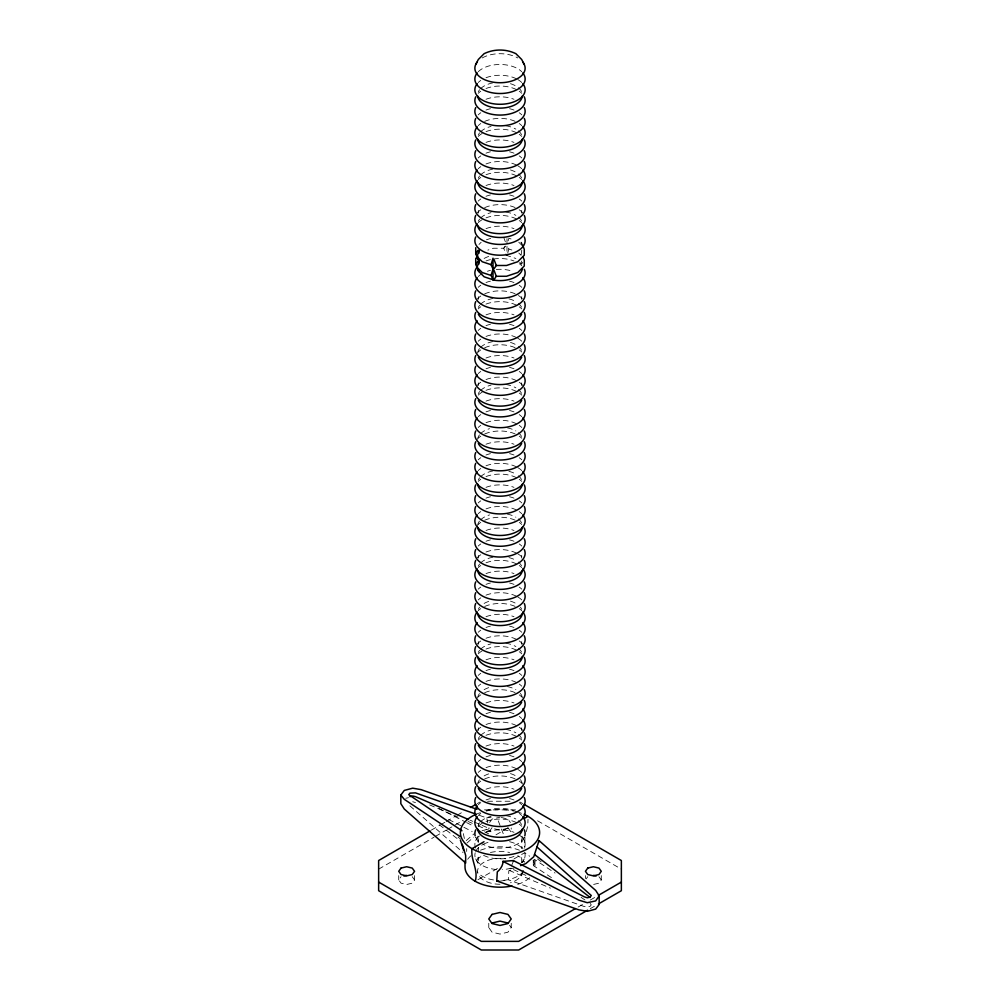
<?xml version="1.0" encoding="UTF-8"?>
<svg xmlns="http://www.w3.org/2000/svg" width="1000" height="1000" viewBox="0 0 1000 1000"><rect width="100%" height="100%" fill="white"/><g stroke="black" fill="none" stroke-linecap="round" stroke-linejoin="round"><path stroke-width="0.75" stroke-dasharray="5 3.75" d="M466.7 851.488L466.7 848.625M479.387 815.35L486.65 817.9L487.837 823.037M590.112 903.388L591.263 904.825L590.1 906.363L584.513 906.625L508.475 879.887L508.775 871.2L509.2 870.375L513.65 869.862M524.938 837.438L524.738 848.225M513.35 861.375L511.037 866.825M526.375 831.562L527.8 825.675L528.013 819.35M508.137 240.85L508.9 238.25L513.337 239.725M507.75 252.925L508.9 249.037L507.475 245.812M521.763 250.225L521 255.9M521.763 261.012L521 263.6L522.075 263.4L524.275 260.1M551.413 877.613L533.3 865.55L534.987 860.962L534.338 859.275L555.062 873.075M525.862 875.4L510.363 868.125M475.725 840.6L478.325 835.612L478.325 842.325L475.725 837.337A25.137 14.512 0 0 0 478.225 840.837M522.325 862.638L524.275 858.9M521.675 874.663L523.625 870.925M505.188 246.038L503.725 248.238L505.913 254.062M414.562 875.625L414.562 879.938L412.238 883.162L406.637 884.5L401.037 883.162L398.725 879.938L401.037 876.7M489.6 822.5L492.062 819.075L500 817.175M492.062 827.688L488.775 832.275L488.775 827.962M511.225 923.275L511.225 927.588L507.938 932.175L500 934.075L492.062 932.175L488.775 927.588L490.425 925.3M586.213 878.85L587.762 876.7M601.275 875.625L601.275 879.938L598.962 883.162L593.362 884.5M505.363 246.488L503.725 248.238L493.5 248.238L487.863 250.113M478.975 244.462L481.138 242.3M466.238 840.6L474.162 833.75M467.038 842.95L473.663 837.212M431.337 830.1L439.438 825.425M440.788 824.65L444.85 822.3M446.2 821.525L455.662 816.062M457.013 815.288L463.762 811.388M477.275 803.587L479.975 802.025M378.638 869.15L434.038 837.175M435.387 836.388L446.2 830.15M447.55 829.362L462.413 820.788M496 834.812L508 827.887M477.938 879.737L498 868.15M514.038 858.888L524.738 852.712A34.987 20.2 0 0 1 529.625 856.263M578.125 907.05L583.525 903.938M590.288 900.025L595.688 896.912M590.288 908.65L594.338 906.312M482.062 830.7L489.875 828.737L489.637 828.037M486.45 239.8L490.675 238.388M507.938 828.238L500 830.125L492.062 828.238M405.712 798.288L408.512 797.7M486.65 817.9L491.075 817.225M500 881.162L508.475 879.887M486.35 831.8L490.8 831.287L491.525 834.3M510.125 868.612L513.987 868.162M487.55 801.237L512.45 801.237M484.438 809.862L515.562 809.862M501.325 817.487L507.938 819.075L510.4 822.5M412.688 801.725L415.487 802.575M508.9 249.037L511.863 250.012M505.812 255.125L515.875 258.475M469.85 820.1L472.713 821.325M474.137 821.95L489.875 828.737M429.7 804.925L458.113 817.188M468.062 821.475L472.325 823.312M478.013 825.775L490.8 831.287M509.2 870.375L550.413 888.15M439.025 808.5L465.238 821.9M466.613 822.6L473.512 826.125M484.55 831.762L488.688 833.875M448.675 819.525L462.5 826.587M463.875 827.3L472.175 831.538M520.025 802.025L522.725 803.587M537.587 820.788L621.362 869.15M581.087 897.375L584.95 899.95M537.513 858.975L541.188 861.812M458.062 837.1L460.525 839.013M439.237 824.712L458.812 839.837M409.888 805.812L463.05 852.55M518.725 242.162L522.513 245.95M518.8 253.012L520.85 255.062M519.738 262.35L521.675 264.288M598.962 876.7L601.275 879.938M507.938 827.688L511.225 832.275L511.225 827.962M509.575 925.3L511.225 927.588M412.238 876.7L414.562 879.938M521.675 242.725L522.075 243.487M524.275 840.6L521.675 835.612L521.675 842.325L524.275 837.337A25.137 14.512 0 0 1 482.225 843.838M522.975 848.888L521.675 846.4L521.675 849.075M475.725 858.9L478.325 863.888L478.325 857.175L476.375 860.913A25.137 14.512 0 0 1 482.225 855.662M522.9 246.337L521 242.05L521 245.125M503.725 237.45L505.363 241.825M503.237 833.7L496.987 817.525M464.375 838.512L463.05 832.337M585.438 875.625L585.438 878.5M534.987 860.962L534.987 867A34.987 20.2 0 0 0 533.125 860.487M533.3 859.837L533.3 865.55M521.675 210.387L521.675 213.075M521.675 296.625L521.675 299.312M521.675 382.863L521.675 385.55M521.675 555.337L521.675 558.025M521.675 641.575L521.675 644.262M521.675 727.812L521.675 730.5M521.675 862.537L521.675 857.175L524.275 862.163A25.137 14.512 0 0 0 517.775 855.662M506.987 238.575L506.987 244.737M506.987 246.275L506.987 255.525M488.775 923.275L488.775 927.588M478.325 210.387L478.325 213.075M478.325 296.625L478.325 299.312M478.325 382.863L478.325 385.55M478.325 555.337L478.325 558.025M478.325 641.575L478.325 644.262M478.325 727.812L478.325 730.5M478.325 847.738L478.325 851.762M398.725 875.625L398.725 879.938M478.225 157.975A25.137 14.512 0 0 1 480.775 155.887M486 153.175A25.137 14.512 0 0 1 490.438 151.812M509.562 151.812A25.137 14.512 0 0 1 514 153.175M519.225 155.887A25.137 14.512 0 0 1 521.775 157.975M486 142.4A25.137 14.512 0 0 1 514 142.4M478.225 168.762A25.137 14.512 0 0 1 480.775 166.663M486 163.962A25.137 14.512 0 0 1 516.613 165.125M517.775 165.75A25.137 14.512 0 0 1 521.775 168.762M478.325 178.05A22.45 12.962 0 0 1 479.637 175.95M480.562 174.925A22.45 12.962 0 0 1 492.638 169.163M510.475 169.938A22.45 12.962 0 0 1 515.875 172.237M518.362 173.95A22.45 12.962 0 0 1 521.675 178.05M478.225 136.425A25.137 14.512 0 0 1 482.225 133.412M486 131.625A25.137 14.512 0 0 1 516.613 132.787M519.225 134.325A25.137 14.512 0 0 1 521.775 136.425M478.325 134.938A22.45 12.962 0 0 1 479.637 132.825M480.562 131.812A22.45 12.962 0 0 1 491.062 126.4M505.812 125.775A22.45 12.962 0 0 1 515.875 129.125M518.362 130.838A22.45 12.962 0 0 1 521.675 134.938M478.225 761.65A25.137 14.512 0 0 1 480.775 759.55M486 756.85A25.137 14.512 0 0 1 490.438 755.475M509.562 755.475A25.137 14.512 0 0 1 514 756.85M519.225 759.55A25.137 14.512 0 0 1 521.775 761.65M486 746.062A25.137 14.512 0 0 1 514 746.062M478.225 772.425A25.137 14.512 0 0 1 480.775 770.325M486 767.625A25.137 14.512 0 0 1 516.613 768.787M517.775 769.412A25.137 14.512 0 0 1 521.775 772.425M477.587 784.375A22.45 12.962 0 0 1 479.637 779.613M484.125 775.913A22.45 12.962 0 0 1 489.525 773.612M510.475 773.612A22.45 12.962 0 0 1 515.875 775.913M520.363 779.613A22.45 12.962 0 0 1 522.413 784.375M478.225 740.088A25.137 14.512 0 0 1 482.225 737.075M486 735.288A25.137 14.512 0 0 1 516.613 736.45M519.225 737.987A25.137 14.512 0 0 1 521.775 740.088M478.325 738.6A22.45 12.962 0 0 1 479.637 736.5M480.562 735.475A22.45 12.962 0 0 1 491.062 730.062M505.812 729.438A22.45 12.962 0 0 1 515.875 732.788M518.362 734.5A22.45 12.962 0 0 1 521.675 738.6M486 228.637A25.137 14.512 0 0 1 514 228.637M484.125 258.475A22.45 12.962 0 0 1 489.525 256.175M478.225 222.662A25.137 14.512 0 0 1 482.225 219.65M486 217.862A25.137 14.512 0 0 1 516.613 219.025M519.225 220.562A25.137 14.512 0 0 1 521.775 222.662M478.325 221.175A22.45 12.962 0 0 1 479.637 219.062M480.562 218.05A22.45 12.962 0 0 1 491.062 212.638M505.812 212.013A22.45 12.962 0 0 1 515.875 215.362M518.362 217.075A22.45 12.962 0 0 1 521.675 221.175M478.225 201.1A25.137 14.512 0 0 1 480.775 199M486 196.3A25.137 14.512 0 0 1 490.438 194.938M509.562 194.938A25.137 14.512 0 0 1 514 196.3M519.225 199A25.137 14.512 0 0 1 521.775 201.1M486 185.512A25.137 14.512 0 0 1 514 185.512M477.2 213.025A25.137 14.512 0 0 1 480.775 209.775M484.65 207.638A25.137 14.512 0 0 1 517.775 208.875M519.225 209.775A25.137 14.512 0 0 1 522.8 213.025M478.225 179.537A25.137 14.512 0 0 1 480.775 177.438M486 174.737A25.137 14.512 0 0 1 516.613 175.9M519.225 177.438A25.137 14.512 0 0 1 521.775 179.537M478.225 287.337A25.137 14.512 0 0 1 480.775 285.238M486 282.538A25.137 14.512 0 0 1 490.438 281.175M509.562 281.175A25.137 14.512 0 0 1 514 282.538M519.225 285.238A25.137 14.512 0 0 1 521.775 287.337M478.225 276.55A25.137 14.512 0 0 1 482.225 273.55M487.438 271.238A25.137 14.512 0 0 1 490.438 270.387M496.3 269.462A25.137 14.512 0 0 1 512.562 271.238M477.2 299.262A25.137 14.512 0 0 1 480.775 296.012M484.65 293.875A25.137 14.512 0 0 1 522.8 299.262M478.325 307.413A22.45 12.962 0 0 1 479.637 305.312M480.562 304.288A22.45 12.962 0 0 1 494.188 298.25M508.938 298.875A22.45 12.962 0 0 1 515.875 301.6M518.362 303.312A22.45 12.962 0 0 1 521.675 307.413M486 260.975A25.137 14.512 0 0 1 490.438 259.613M493.5 259.012A25.137 14.512 0 0 1 514 260.975M519.225 263.675A25.137 14.512 0 0 1 521.775 265.775M478.225 330.45A25.137 14.512 0 0 1 480.775 328.363M486 325.65A25.137 14.512 0 0 1 490.438 324.288M509.562 324.288A25.137 14.512 0 0 1 514 325.65M519.225 328.363A25.137 14.512 0 0 1 521.775 330.45M486 314.875A25.137 14.512 0 0 1 514 314.875M478.225 341.238A25.137 14.512 0 0 1 480.775 339.137M486 336.438A25.137 14.512 0 0 1 516.613 337.6M517.775 338.225A25.137 14.512 0 0 1 521.775 341.238M477.587 353.188A22.45 12.962 0 0 1 479.637 348.425M480.562 347.4A22.45 12.962 0 0 1 492.638 341.637M510.475 342.425A22.45 12.962 0 0 1 515.875 344.712M518.362 346.425A22.45 12.962 0 0 1 522.413 353.188M478.225 308.9A25.137 14.512 0 0 1 480.775 306.8M486 304.1A25.137 14.512 0 0 1 516.613 305.262M519.225 306.8A25.137 14.512 0 0 1 521.775 308.9M478.225 718.525A25.137 14.512 0 0 1 480.775 716.425M486 713.725A25.137 14.512 0 0 1 490.438 712.362M509.562 712.362A25.137 14.512 0 0 1 514 713.725M519.225 716.425A25.137 14.512 0 0 1 521.775 718.525M486 702.95A25.137 14.512 0 0 1 514 702.95M477.2 730.45A25.137 14.512 0 0 1 480.775 727.212M486 724.513A25.137 14.512 0 0 1 516.613 725.675M519.225 727.212A25.137 14.512 0 0 1 522.8 730.45M478.225 696.963A25.137 14.512 0 0 1 480.775 694.875M484.65 692.725A25.137 14.512 0 0 1 517.775 693.962M519.225 694.875A25.137 14.512 0 0 1 521.775 696.963M477.587 698.138A22.45 12.962 0 0 1 479.637 693.375M484.125 689.675A22.45 12.962 0 0 1 489.525 687.375M507.362 686.587A22.45 12.962 0 0 1 515.875 689.675M520.363 693.375A22.45 12.962 0 0 1 522.413 698.138M478.225 546.05A25.137 14.512 0 0 1 480.775 543.95M486 541.25A25.137 14.512 0 0 1 490.438 539.888M509.562 539.888A25.137 14.512 0 0 1 514 541.25M519.225 543.95A25.137 14.512 0 0 1 521.775 546.05M486 530.475A25.137 14.512 0 0 1 514 530.475M477.2 557.975A25.137 14.512 0 0 1 480.775 554.738M486 552.025A25.137 14.512 0 0 1 516.613 553.188M517.775 553.825A25.137 14.512 0 0 1 522.8 557.975M478.325 566.125A22.45 12.962 0 0 1 479.637 564.025M480.562 563A22.45 12.962 0 0 1 494.188 556.962M508.938 557.587A22.45 12.962 0 0 1 515.875 560.312M518.362 562.025A22.45 12.962 0 0 1 521.675 566.125M478.225 524.487A25.137 14.512 0 0 1 480.775 522.388M484.65 520.25A25.137 14.512 0 0 1 517.775 521.487M519.225 522.388A25.137 14.512 0 0 1 521.775 524.487M477.587 525.662A22.45 12.962 0 0 1 479.637 520.9M480.562 519.875A22.45 12.962 0 0 1 489.525 514.9M507.362 514.113A22.45 12.962 0 0 1 515.875 517.2M518.362 518.9A22.45 12.962 0 0 1 522.413 525.662M524.812 852.837A25.137 14.512 0 0 1 521.775 862.4M511.087 868.162A25.137 14.512 0 0 1 502.238 869.6M496.3 869.5A25.137 14.512 0 0 1 475.188 852.837M475.725 851.388A25.137 14.512 0 0 1 482.225 844.875M483.387 844.25A25.137 14.512 0 0 1 490.438 841.712M509.562 841.712A25.137 14.512 0 0 1 522.8 849.025M514 856.413A25.137 14.512 0 0 1 483.387 855.25M475.725 848.112A25.137 14.512 0 0 1 480.775 835M486 832.3A25.137 14.512 0 0 1 514 832.3M519.225 835A25.137 14.512 0 0 1 524.275 848.112M523.638 870.85A25.137 14.512 0 0 1 500.75 880.425M493.5 879.938A25.137 14.512 0 0 1 477.2 872.025M490.438 852.5A25.137 14.512 0 0 1 509.562 852.5M522.413 870.612A22.45 12.962 0 0 1 510.475 882.775M500 884.262A22.45 12.962 0 0 1 477.75 869.613A22.45 12.962 0 0 1 505.812 858.787M478.225 826.325A25.137 14.512 0 0 1 482.225 823.312M486 821.525A25.137 14.512 0 0 1 516.613 822.688M519.225 824.225A25.137 14.512 0 0 1 521.775 826.325M478.325 824.837A22.45 12.962 0 0 1 479.637 822.738M480.562 821.712A22.45 12.962 0 0 1 491.062 816.3M505.812 815.675A22.45 12.962 0 0 1 515.875 819.025M518.362 820.738A22.45 12.962 0 0 1 521.675 824.837M478.225 459.812A25.137 14.512 0 0 1 480.775 457.713M486 455.012A25.137 14.512 0 0 1 490.438 453.65M509.562 453.65A25.137 14.512 0 0 1 514 455.012M519.225 457.713A25.137 14.512 0 0 1 521.775 459.812M486 444.237A25.137 14.512 0 0 1 514 444.237M478.225 470.588A25.137 14.512 0 0 1 480.775 468.5M486 465.788A25.137 14.512 0 0 1 516.613 466.95M517.775 467.587A25.137 14.512 0 0 1 521.775 470.588M478.325 479.888A22.45 12.962 0 0 1 479.637 477.788M480.562 476.763A22.45 12.962 0 0 1 494.188 470.725M508.938 471.35A22.45 12.962 0 0 1 515.875 474.075M518.362 475.788A22.45 12.962 0 0 1 521.675 479.888M478.225 438.25A25.137 14.512 0 0 1 480.775 436.15M484.65 434.012A25.137 14.512 0 0 1 517.775 435.25M519.225 436.15A25.137 14.512 0 0 1 521.775 438.25M477.587 439.425A22.45 12.962 0 0 1 479.637 434.663M480.562 433.638A22.45 12.962 0 0 1 489.525 428.663M507.362 427.875A22.45 12.962 0 0 1 515.875 430.95M518.362 432.663A22.45 12.962 0 0 1 522.413 439.425M478.225 804.762A25.137 14.512 0 0 1 480.775 802.663M486 799.963A25.137 14.512 0 0 1 490.438 798.6M509.562 798.6A25.137 14.512 0 0 1 514 799.963M519.225 802.663A25.137 14.512 0 0 1 521.775 804.762M486 789.188A25.137 14.512 0 0 1 514 789.188M478.225 815.537A25.137 14.512 0 0 1 480.775 813.45M486 810.75A25.137 14.512 0 0 1 516.613 811.912M519.225 813.45A25.137 14.512 0 0 1 521.775 815.537M478.225 783.2A25.137 14.512 0 0 1 480.775 781.112M484.65 778.962A25.137 14.512 0 0 1 517.775 780.2M519.225 781.112A25.137 14.512 0 0 1 521.775 783.2M478.225 71.737A25.137 14.512 0 0 1 521.775 71.737M482.225 57.95A25.137 14.512 0 0 1 517.775 57.95M478.225 82.525A25.137 14.512 0 0 1 480.775 80.425M486 77.725A25.137 14.512 0 0 1 516.613 78.888M517.775 79.513A25.137 14.512 0 0 1 521.775 82.525M478.325 91.812A22.45 12.962 0 0 1 479.637 89.712M480.562 88.688A22.45 12.962 0 0 1 492.638 82.925M510.475 83.7A22.45 12.962 0 0 1 515.875 86M518.362 87.713A22.45 12.962 0 0 1 521.675 91.812M478.225 416.688A25.137 14.512 0 0 1 480.775 414.6M486 411.887A25.137 14.512 0 0 1 490.438 410.525M509.562 410.525A25.137 14.512 0 0 1 514 411.887M519.225 414.6A25.137 14.512 0 0 1 521.775 416.688M486 401.112A25.137 14.512 0 0 1 514 401.112M478.225 427.475A25.137 14.512 0 0 1 480.775 425.375M486 422.675A25.137 14.512 0 0 1 516.613 423.837M519.225 425.375A25.137 14.512 0 0 1 521.775 427.475M478.225 395.138A25.137 14.512 0 0 1 482.225 392.125M486 390.337A25.137 14.512 0 0 1 516.613 391.5M519.225 393.038A25.137 14.512 0 0 1 521.775 395.138M478.325 393.65A22.45 12.962 0 0 1 479.637 391.55M480.562 390.525A22.45 12.962 0 0 1 491.062 385.112M505.812 384.487A22.45 12.962 0 0 1 515.875 387.837M518.362 389.55A22.45 12.962 0 0 1 521.675 393.65M478.225 114.862A25.137 14.512 0 0 1 480.775 112.762M486 110.062A25.137 14.512 0 0 1 490.438 108.7M509.562 108.7A25.137 14.512 0 0 1 514 110.062M519.225 112.762A25.137 14.512 0 0 1 521.775 114.862M486 99.275A25.137 14.512 0 0 1 514 99.275M478.225 125.638A25.137 14.512 0 0 1 480.775 123.537M484.65 121.4A25.137 14.512 0 0 1 517.775 122.638M519.225 123.537A25.137 14.512 0 0 1 521.775 125.638M478.225 93.3A25.137 14.512 0 0 1 480.775 91.2M486 88.5A25.137 14.512 0 0 1 516.613 89.663M519.225 91.2A25.137 14.512 0 0 1 521.775 93.3M529.625 877.738A34.987 20.2 0 0 1 516.462 884.825M467.675 859.262A34.987 20.2 0 0 1 472.663 854.388M480.562 850.2A34.987 20.2 0 0 1 519.438 850.2M477.275 813.775A39.613 22.862 0 0 1 480.225 812.688M486.262 811.05A39.613 22.862 0 0 1 513.737 811.05M516.712 811.775A39.613 22.862 0 0 1 522.725 813.775M478.225 502.925A25.137 14.512 0 0 1 480.775 500.838M486 498.137A25.137 14.512 0 0 1 490.438 496.763M509.562 496.763A25.137 14.512 0 0 1 514 498.137M519.225 500.838A25.137 14.512 0 0 1 521.775 502.925M486 487.35A25.137 14.512 0 0 1 514 487.35M478.225 513.713A25.137 14.512 0 0 1 480.775 511.613M486 508.913A25.137 14.512 0 0 1 516.613 510.075M519.225 511.613A25.137 14.512 0 0 1 521.775 513.713M478.225 481.375A25.137 14.512 0 0 1 480.775 479.275M486 476.575A25.137 14.512 0 0 1 516.613 477.738M519.225 479.275A25.137 14.512 0 0 1 521.775 481.375M478.225 675.413A25.137 14.512 0 0 1 480.775 673.312M486 670.612A25.137 14.512 0 0 1 490.438 669.237M509.562 669.237A25.137 14.512 0 0 1 514 670.612M519.225 673.312A25.137 14.512 0 0 1 521.775 675.413M486 659.825A25.137 14.512 0 0 1 514 659.825M478.225 686.188A25.137 14.512 0 0 1 480.775 684.087M486 681.388A25.137 14.512 0 0 1 516.613 682.55M519.225 684.087A25.137 14.512 0 0 1 521.775 686.188M478.225 653.85A25.137 14.512 0 0 1 482.225 650.837M486 649.05A25.137 14.512 0 0 1 516.613 650.212M519.225 651.75A25.137 14.512 0 0 1 521.775 653.85M478.325 652.362A22.45 12.962 0 0 1 479.637 650.263M480.562 649.237A22.45 12.962 0 0 1 491.062 643.825M505.812 643.2A22.45 12.962 0 0 1 515.875 646.55M518.362 648.263A22.45 12.962 0 0 1 521.675 652.362M478.225 589.163A25.137 14.512 0 0 1 480.775 587.075M486 584.375A25.137 14.512 0 0 1 490.438 583M509.562 583A25.137 14.512 0 0 1 514 584.375M519.225 587.075A25.137 14.512 0 0 1 521.775 589.163M486 573.587A25.137 14.512 0 0 1 514 573.587M478.225 599.95A25.137 14.512 0 0 1 480.775 597.85M486 595.15A25.137 14.512 0 0 1 516.613 596.312M517.775 596.938A25.137 14.512 0 0 1 521.775 599.95M478.325 609.237A22.45 12.962 0 0 1 479.637 607.137M484.125 603.438A22.45 12.962 0 0 1 489.525 601.138M510.475 601.138A22.45 12.962 0 0 1 515.875 603.438M520.363 607.137A22.45 12.962 0 0 1 521.675 609.237M478.225 567.612A25.137 14.512 0 0 1 480.775 565.513M486 562.812A25.137 14.512 0 0 1 516.613 563.975M519.225 565.513A25.137 14.512 0 0 1 521.775 567.612M478.225 373.575A25.137 14.512 0 0 1 480.775 371.475M486 368.775A25.137 14.512 0 0 1 490.438 367.413M509.562 367.413A25.137 14.512 0 0 1 514 368.775M519.225 371.475A25.137 14.512 0 0 1 521.775 373.575M486 358A25.137 14.512 0 0 1 514 358M477.2 385.5A25.137 14.512 0 0 1 480.775 382.25M486 379.55A25.137 14.512 0 0 1 516.613 380.712M519.225 382.25A25.137 14.512 0 0 1 522.8 385.5M478.225 352.013A25.137 14.512 0 0 1 480.775 349.913M484.65 347.775A25.137 14.512 0 0 1 517.775 349.012M519.225 349.913A25.137 14.512 0 0 1 521.775 352.013M478.225 632.288A25.137 14.512 0 0 1 480.775 630.188M486 627.487A25.137 14.512 0 0 1 490.438 626.125M509.562 626.125A25.137 14.512 0 0 1 514 627.487M519.225 630.188A25.137 14.512 0 0 1 521.775 632.288M486 616.712A25.137 14.512 0 0 1 514 616.712M477.2 644.212A25.137 14.512 0 0 1 480.775 640.975M486 638.263A25.137 14.512 0 0 1 516.613 639.438M519.225 640.975A25.137 14.512 0 0 1 522.8 644.212M478.225 610.725A25.137 14.512 0 0 1 480.775 608.625M484.65 606.487A25.137 14.512 0 0 1 517.775 607.725M519.225 608.625A25.137 14.512 0 0 1 521.775 610.725"/><path stroke-width="1.5" d="M479 263.975L479 260.9L477.1 256.613L479 250.125L479 253.2M477.887 256.325L475.725 258.5L475.725 264.4L479 271.675L477.1 267.387L479 260.9M493.013 279.762L491.1 275.475L493.013 268.988L491.1 264.7L493.013 258.2L493.013 279.762L494.087 279.562L496.275 276.275L494.087 270.425M536.95 846.938L539.012 840.588L595.712 890.462L599.175 895.837L599.175 904.463L595.688 909.087L587.3 911.325L578.913 909.862L496.763 880.975L497.3 871.888C500.363 869.338 503.038 865.5 503.013 861.375L513.35 860.562L584.513 896.925L587.312 897.775L590.1 897.175L591.263 895.487L536.95 846.938L533.763 856.75L525.837 863.587L520.575 865.625M475.725 64.463L478.325 59.475L484.125 53.663C494.15 48.825 505.85 48.825 515.875 53.663L521.675 59.475L524.275 64.463M494.087 268.788L496.275 265.487L494.087 259.65M477.925 259.45L475.725 253.625L477.925 250.325M475.725 264.4L477.925 261.1M599.175 895.837L595.688 900.913L587.3 902.7L578.913 900.163L503.013 861.375M462.225 844.15L465.662 855.387L465.662 863.012L404.288 809.038L400.825 803.662L400.825 795.037L404.312 790.413L412.7 788.175L421.087 789.638L476.987 809.3M429.988 830.888L378.638 860.525L378.638 890.713L481.325 950L518.675 950L587.587 910.212M470.525 807.487L475.925 804.362M484 841.737L471.987 848.675C470.45 859.963 478.587 869.712 475.262 881.275M524 818.637L528.013 816.338M575.425 908.612L518.675 941.375L481.325 941.375L378.638 882.087M598.387 895.35L621.362 882.087M598.387 903.975L621.362 890.713L621.362 860.525L524.075 804.362M409.888 796.65L412.688 795.975L415.487 796.65L468.425 819.475M403.837 876.025L406.637 875.362M492.062 923.012L500 921.112L507.938 923.012M496.275 265.487L506.5 265.487L517.775 261.737L524.275 255.225L524.275 249.325L522.625 244.95M496.275 276.275L506.5 276.275L517.775 272.512L524.275 266.012L524.275 260.1L523.175 257.188M496.763 880.975L498.925 881.1M593.362 875.362L596.163 876.025M491.1 264.7L482.225 261.737L477.1 256.613M491.1 275.475L482.225 272.512L477.1 267.387M476.475 814.325L415.487 792.875L409.9 793.138L408.738 794.675L461.925 830.775M460.037 836.488L404.288 799.338L400.825 795.037M534.525 854.513L590.112 897.463M463.675 850.425L460.387 840.05M513.35 860.562L513.35 861.375M539.012 840.588L539.012 841.787M475.725 247.712L475.725 253.625M465.012 860.962L465.012 867A34.987 20.2 0 0 0 511.987 885.975M524.275 161.475A25.137 14.512 0 0 1 500 179.75A25.137 14.512 0 0 1 475.725 161.475M524.275 150.7A25.137 14.512 0 0 1 500 168.962A25.137 14.512 0 0 1 475.725 150.7M522.8 169.9A25.137 14.512 0 0 1 500 190.525A25.137 14.512 0 0 1 477.2 169.9M522.413 182.1A22.45 12.962 0 0 1 500 194.363A22.45 12.962 0 0 1 477.587 182.1M524.275 139.925A25.137 14.512 0 0 1 500 158.188A25.137 14.512 0 0 1 475.725 139.925M522.413 138.975A22.45 12.962 0 0 1 500 151.237A22.45 12.962 0 0 1 477.587 138.975M522.8 762.788A25.137 14.512 0 0 1 500 783.413A25.137 14.512 0 0 1 477.2 762.788M524.275 754.362A25.137 14.512 0 0 1 500 772.638A25.137 14.512 0 0 1 475.725 754.362M521.675 788.425A22.45 12.962 0 0 1 500 798.025A22.45 12.962 0 0 1 478.325 788.425M524.275 775.925A25.137 14.512 0 0 1 500 794.2A25.137 14.512 0 0 1 475.725 775.925M524.275 743.587A25.137 14.512 0 0 1 500 761.85A25.137 14.512 0 0 1 475.725 743.587M521.675 745.3A22.45 12.962 0 0 1 500 754.912A22.45 12.962 0 0 1 478.325 745.3M524.275 236.938A25.137 14.512 0 0 1 500 255.2A25.137 14.512 0 0 1 475.725 236.938M522.413 268.337A22.45 12.962 0 0 1 494.188 280.163L484.125 276.8L478.325 271A22.45 12.962 0 0 1 477.587 268.337M522.8 223.8A25.137 14.512 0 0 1 500 244.425A25.137 14.512 0 0 1 477.2 223.8M522.413 225.212A22.45 12.962 0 0 1 500 237.488A22.45 12.962 0 0 1 477.587 225.212M524.275 204.6A25.137 14.512 0 0 1 500 222.862A25.137 14.512 0 0 1 475.725 204.6M524.275 193.812A25.137 14.512 0 0 1 500 212.087A25.137 14.512 0 0 1 475.725 193.812M524.275 215.375A25.137 14.512 0 0 1 500 233.65A25.137 14.512 0 0 1 475.725 215.375M522.8 180.688A25.137 14.512 0 0 1 500 201.312A25.137 14.512 0 0 1 477.2 180.688M524.275 290.837A25.137 14.512 0 0 1 500 309.1A25.137 14.512 0 0 1 475.725 290.837M522.8 277.7A25.137 14.512 0 0 1 500 298.325A25.137 14.512 0 0 1 477.2 277.7M521.675 314.113A22.45 12.962 0 0 1 500 323.725A22.45 12.962 0 0 1 478.325 314.113M524.275 301.613A25.137 14.512 0 0 1 500 319.887A25.137 14.512 0 0 1 475.725 301.613M524.275 269.275A25.137 14.512 0 0 1 497.837 287.488A25.137 14.512 0 0 1 477.2 266.925M524.275 333.95A25.137 14.512 0 0 1 500 352.225A25.137 14.512 0 0 1 475.725 333.95M522.8 320.825A25.137 14.512 0 0 1 500 341.45A25.137 14.512 0 0 1 477.2 320.825M521.675 357.238A22.45 12.962 0 0 1 500 366.838A22.45 12.962 0 0 1 478.325 357.238M524.275 344.738A25.137 14.512 0 0 1 500 363A25.137 14.512 0 0 1 475.725 344.738M524.275 312.4A25.137 14.512 0 0 1 500 330.662A25.137 14.512 0 0 1 475.725 312.4M522.8 719.675A25.137 14.512 0 0 1 500 740.3A25.137 14.512 0 0 1 477.2 719.675M522.8 708.888A25.137 14.512 0 0 1 500 729.513A25.137 14.512 0 0 1 477.2 708.888M524.275 732.8A25.137 14.512 0 0 1 500 751.075A25.137 14.512 0 0 1 475.725 732.8M524.275 700.462A25.137 14.512 0 0 1 500 718.737A25.137 14.512 0 0 1 475.725 700.462M521.675 702.188A22.45 12.962 0 0 1 500 711.787A22.45 12.962 0 0 1 478.325 702.188M524.275 549.55A25.137 14.512 0 0 1 500 567.825A25.137 14.512 0 0 1 475.725 549.55M524.275 538.775A25.137 14.512 0 0 1 500 557.038A25.137 14.512 0 0 1 475.725 538.775M522.413 570.175A22.45 12.962 0 0 1 500 582.438A22.45 12.962 0 0 1 477.587 570.175M524.275 560.325A25.137 14.512 0 0 1 500 578.6A25.137 14.512 0 0 1 475.725 560.325M524.275 527.987A25.137 14.512 0 0 1 500 546.263A25.137 14.512 0 0 1 475.725 527.987M522.413 527.05A22.45 12.962 0 0 1 500 539.312A22.45 12.962 0 0 1 477.587 527.05M475.188 835.888A25.137 14.512 0 0 1 475.725 829.825M524.275 829.825A25.137 14.512 0 0 1 524.812 835.888M522.413 828.888A22.45 12.962 0 0 1 500 841.15A22.45 12.962 0 0 1 477.587 828.888M524.275 463.312A25.137 14.512 0 0 1 500 481.575A25.137 14.512 0 0 1 475.725 463.312M524.275 452.537A25.137 14.512 0 0 1 500 470.8A25.137 14.512 0 0 1 475.725 452.537M522.8 471.737A25.137 14.512 0 0 1 500 492.362A25.137 14.512 0 0 1 477.2 471.737M522.413 483.925A22.45 12.962 0 0 1 500 496.2A22.45 12.962 0 0 1 477.587 483.925M524.275 441.75A25.137 14.512 0 0 1 500 460.025A25.137 14.512 0 0 1 475.725 441.75M521.675 443.475A22.45 12.962 0 0 1 500 453.075A22.45 12.962 0 0 1 478.325 443.475M522.8 805.913A25.137 14.512 0 0 1 500 826.538A25.137 14.512 0 0 1 477.2 805.913M524.275 797.487A25.137 14.512 0 0 1 500 815.75A25.137 14.512 0 0 1 475.725 797.487M522.8 816.688A25.137 14.512 0 0 1 500 837.312A25.137 14.512 0 0 1 477.2 816.688M524.275 786.7A25.137 14.512 0 0 1 500 804.975A25.137 14.512 0 0 1 475.725 786.7M522.8 72.888A25.137 14.512 0 0 1 500 93.513A25.137 14.512 0 0 1 477.2 72.888M522.8 62.112A25.137 14.512 0 0 1 500 82.725A25.137 14.512 0 0 1 477.2 62.112M522.8 83.663A25.137 14.512 0 0 1 500 104.288A25.137 14.512 0 0 1 477.2 83.663M522.413 95.862A22.45 12.962 0 0 1 500 108.125A22.45 12.962 0 0 1 477.587 95.862M522.8 417.837A25.137 14.512 0 0 1 500 438.462A25.137 14.512 0 0 1 477.2 417.837M524.275 409.412A25.137 14.512 0 0 1 500 427.688A25.137 14.512 0 0 1 475.725 409.412M524.275 430.975A25.137 14.512 0 0 1 500 449.237A25.137 14.512 0 0 1 475.725 430.975M524.275 398.638A25.137 14.512 0 0 1 500 416.9A25.137 14.512 0 0 1 475.725 398.638M521.675 400.35A22.45 12.962 0 0 1 500 409.963A22.45 12.962 0 0 1 478.325 400.35M524.275 118.362A25.137 14.512 0 0 1 500 136.625A25.137 14.512 0 0 1 475.725 118.362M524.275 107.575A25.137 14.512 0 0 1 500 125.85A25.137 14.512 0 0 1 475.725 107.575M522.8 126.788A25.137 14.512 0 0 1 500 147.413A25.137 14.512 0 0 1 477.2 126.788M524.275 96.8A25.137 14.512 0 0 1 500 115.075A25.137 14.512 0 0 1 475.725 96.8M524.138 814.375A39.613 22.862 0 0 1 529.2 847.95A39.613 22.862 0 0 1 470.8 847.95A39.613 22.862 0 0 1 475.863 814.375M524.275 506.425A25.137 14.512 0 0 1 500 524.7A25.137 14.512 0 0 1 475.725 506.425M524.275 495.65A25.137 14.512 0 0 1 500 513.925A25.137 14.512 0 0 1 475.725 495.65M522.8 514.862A25.137 14.512 0 0 1 500 535.475A25.137 14.512 0 0 1 477.2 514.862M524.275 484.875A25.137 14.512 0 0 1 500 503.137A25.137 14.512 0 0 1 475.725 484.875M524.275 678.913A25.137 14.512 0 0 1 500 697.175A25.137 14.512 0 0 1 475.725 678.913M522.8 665.775A25.137 14.512 0 0 1 500 686.4A25.137 14.512 0 0 1 477.2 665.775M524.275 689.688A25.137 14.512 0 0 1 500 707.95A25.137 14.512 0 0 1 475.725 689.688M524.275 657.35A25.137 14.512 0 0 1 500 675.612A25.137 14.512 0 0 1 475.725 657.35M522.413 656.413A22.45 12.962 0 0 1 500 668.675A22.45 12.962 0 0 1 477.587 656.413M524.275 592.675A25.137 14.512 0 0 1 500 610.938A25.137 14.512 0 0 1 475.725 592.675M524.275 581.888A25.137 14.512 0 0 1 500 600.163A25.137 14.512 0 0 1 475.725 581.888M522.413 613.288A22.45 12.962 0 0 1 500 625.55A22.45 12.962 0 0 1 477.587 613.288M524.275 603.45A25.137 14.512 0 0 1 500 621.712A25.137 14.512 0 0 1 475.725 603.45M522.8 568.75A25.137 14.512 0 0 1 500 589.375A25.137 14.512 0 0 1 477.2 568.75M522.8 374.725A25.137 14.512 0 0 1 500 395.337A25.137 14.512 0 0 1 477.2 374.725M524.275 366.3A25.137 14.512 0 0 1 500 384.562A25.137 14.512 0 0 1 475.725 366.3M524.275 387.85A25.137 14.512 0 0 1 500 406.125A25.137 14.512 0 0 1 475.725 387.85M524.275 355.513A25.137 14.512 0 0 1 500 373.787A25.137 14.512 0 0 1 475.725 355.513M524.275 635.788A25.137 14.512 0 0 1 500 654.062A25.137 14.512 0 0 1 475.725 635.788M522.8 622.65A25.137 14.512 0 0 1 500 643.275A25.137 14.512 0 0 1 477.2 622.65M524.275 646.562A25.137 14.512 0 0 1 500 664.837A25.137 14.512 0 0 1 475.725 646.562M522.8 611.875A25.137 14.512 0 0 1 500 632.5A25.137 14.512 0 0 1 477.2 611.875M401.037 868.075L398.725 871.312L401.037 874.538L406.637 875.888L412.238 874.538L414.562 871.312L412.238 868.075L406.637 866.737L401.037 868.075M492.062 914.388L488.775 918.962L492.062 923.55L500 925.45L507.938 923.55L511.225 918.962L507.938 914.388L500 912.487L492.062 914.388M587.762 868.075L585.438 871.312L587.762 874.538L593.362 875.888L598.962 874.538L601.275 871.312L598.962 868.075L593.362 866.737L587.762 868.075"/></g></svg>
